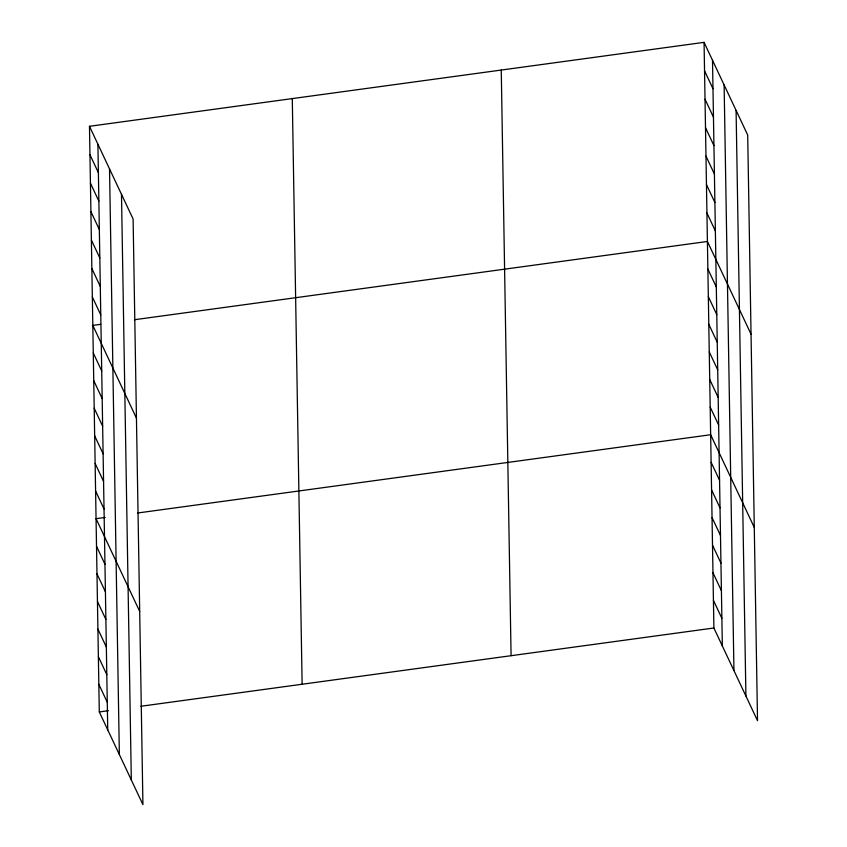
<?xml version="1.0" encoding="UTF-8"?>
<svg xmlns="http://www.w3.org/2000/svg" width="847" height="847" viewBox="0 0 847 847"><rect width="100%" height="100%" fill="white"/><g stroke="black" fill="none" stroke-linecap="round" stroke-linejoin="round"><path stroke-width="1.27" d="M89.475 126.298L133.106 219.002L142.931 804.65L99.3 711.946L89.475 126.298L704.069 42.35L747.7 135.054L757.525 720.702L713.894 627.998L704.069 42.35M100.624 324.359L92.821 325.417L136.441 418.122M134.419 319.732L707.414 241.469L751.035 334.173M105.166 517.443L96.06 518.682L139.681 611.386M137.669 512.996L710.654 434.733L754.275 527.437M99.3 711.946L108.405 710.697M140.909 706.26L713.894 627.998M704.545 70.799L712.994 88.734M705.022 99.237L713.47 117.172M705.509 127.685L713.947 145.62M705.985 156.134L714.423 174.069M706.462 184.582L714.9 202.518M706.938 213.02L715.376 230.956M707.88 269.081L716.318 287.017M708.336 296.683L716.784 314.618M708.801 324.295L717.24 342.23M709.267 351.907L717.705 369.843M709.733 379.509L718.171 397.444M710.188 407.121L718.637 425.056M711.12 462.335L719.558 480.27M711.586 489.947L720.024 507.882M712.041 517.559L720.49 535.495M712.507 545.161L720.945 563.107M712.973 572.773L721.411 590.708M713.439 600.385L721.877 618.321M89.951 154.747L98.39 172.682M90.428 183.196L98.877 201.131M90.904 211.634L99.353 229.569M91.391 240.082L99.83 258.017M91.868 268.531L100.306 286.466M92.344 296.969L100.782 314.915M93.286 353.03L101.725 370.965M93.742 380.642L102.18 398.577M94.208 408.243L102.646 426.179M94.673 435.856L103.112 453.791M95.139 463.468L103.578 481.403M95.595 491.069L104.033 509.005M96.526 546.294L104.964 564.229M96.992 573.895L105.43 591.831M97.447 601.508L105.886 619.443M97.913 629.12L106.351 647.055M98.379 656.721L106.817 674.657M98.845 684.334L107.283 702.269M736.085 110.385L745.911 696.022M724.121 84.965L733.947 670.602M712.507 60.285L722.343 645.933M501.255 70.057L511.08 655.694M292.289 98.601L302.125 684.238M121.492 194.334L131.317 779.971M109.528 168.913L119.353 754.55M97.913 144.234L107.738 729.881"/></g></svg>
